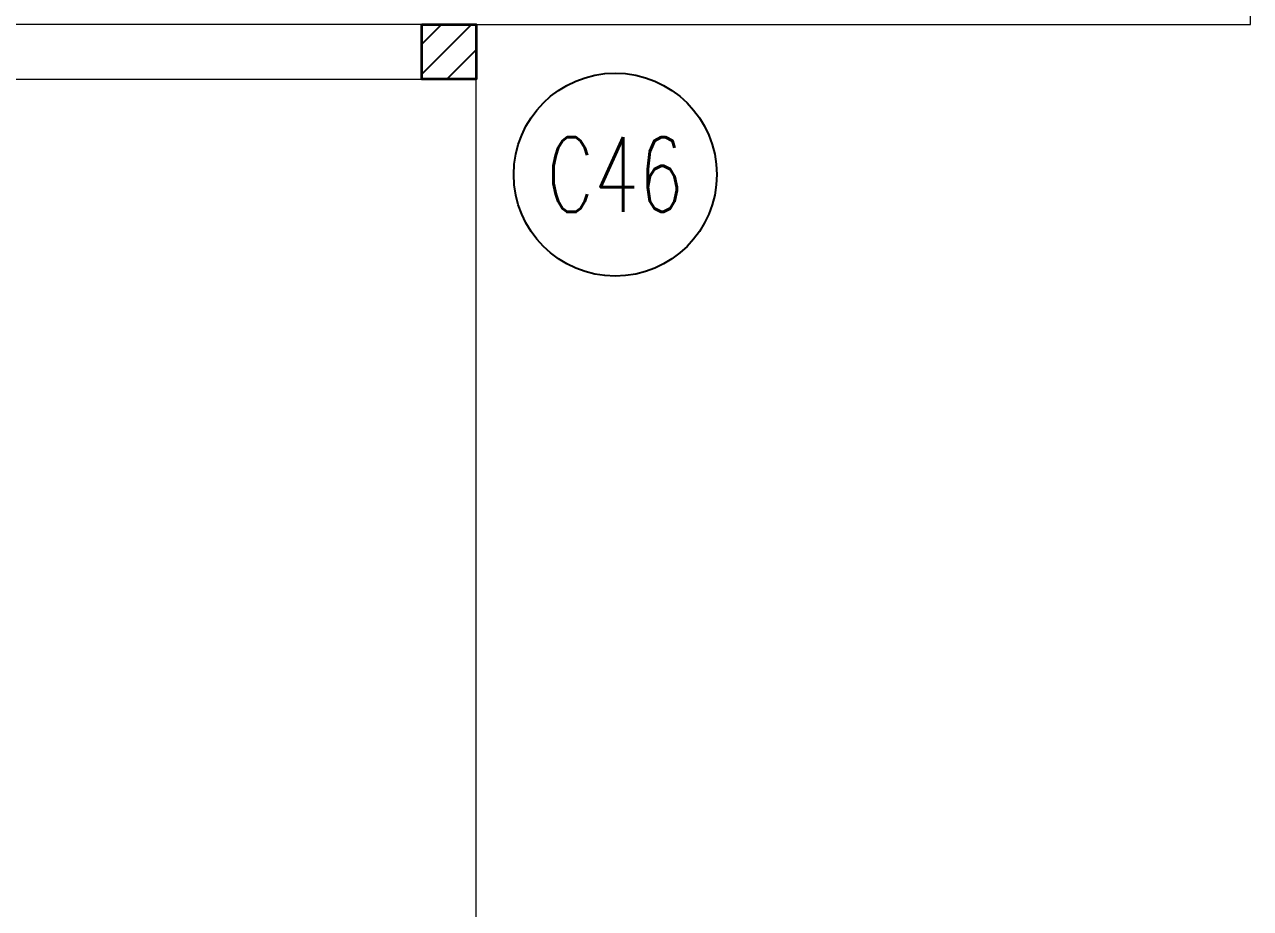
# Model space of a CAD drawing. Header units: inches. Extents: x 16106347 to 16308397, y -515360 to -420631.
# Drawn here: x 16164073 to 16168585, y -479631 to -476377 of the extents above; entities that cross this region are included whole.
import ezdxf
from ezdxf.enums import TextEntityAlignment as Align

# ---------------------------------------------------------------- set-up
doc = ezdxf.new("R2010")
doc.units = ezdxf.units.IN
doc.header["$LTSCALE"] = 1000
doc.header["$MEASUREMENT"] = 0
doc.linetypes.add('HIDDEN', pattern=[0.375, 0.25, -0.125])
for name, color, linetype in [('00', 252, 'Continuous'), ('S-COLUMN', 1, 'Continuous'), ('S-COLUMN CIRCLE', 9, 'Continuous'), ('S-COLUMN HATCH', 8, 'Continuous'), ('S-COLUMN NO', 2, 'Continuous')]:
    doc.layers.add(name, color=color, linetype=linetype)
for name, color, linetype, lineweight in [('col', 1, 'Continuous', 35), ('FLOORING', 251, 'Continuous', 20), ('HIDDEN', 253, 'HIDDEN', 9)]:
    doc.layers.add(name, color=color, linetype=linetype, lineweight=lineweight)
doc.styles.add('ROMANS', font='simplex.shx', dxfattribs={"width": 0.7})

# ---------------------------------------------------------------- blocks, each defined once
blk = doc.blocks.new('COLUMN')
at = {"layer": 'col', "elevation": 0}
blk.add_lwpolyline([(356750.57, -8358.63), (356758.57, -8358.63), (356758.57, -8366.67), (356750.57, -8366.67)], close=True, dxfattribs=at)
at = {"layer": 'HIDDEN', "color": 251, "elevation": 0}
blk.add_lwpolyline([(356750.57, -8358.63), (356614.56, -8358.64), (356614.56, -8366.68), (356750.57, -8366.67)], close=True, dxfattribs=at)
blk = doc.blocks.new('zw$8369')
at = {"layer": 'FLOORING', "color": 251, "elevation": 0}
blk.add_lwpolyline([(-1315.63, 245.01), (-1201.63, 245.01), (-1201.63, 485.01), (-949.63, 485.01), (-949.62, 245.01), (-835.62, 245.01), (-835.62, -98.86), (-835.62, -490.75), (-1315.63, -490.75), (-1315.63, 245.01)], dxfattribs=at)
at = {"layer": 'col', "color": 251, "rotation": 360}
blk.add_blockref('COLUMN', (-358074.19, 8603.64, 0), dxfattribs=at)

msp = doc.modelspace()

# ---------------------------------------------------------------- hatches: boundary and pattern name
at = {"layer": 'S-COLUMN HATCH'}
h = msp.add_hatch(dxfattribs=at)
h.set_pattern_fill('ANSI31', color=256, scale=625, angle=360, style=0)
h.set_pattern_definition([(45, (15424208.43, -513541.646), (-55.242717, 55.242717), [])])
h.paths.add_polyline_path([(16165535.2, -476376.9), (16165735.2, -476376.9), (16165735.2, -476577.9), (16165535.2, -476577.9)])

# ---------------------------------------------------------------- linework, layer by layer
at = {"layer": 'S-COLUMN', "ltscale": 5, "elevation": 0}
msp.add_lwpolyline([(16165535.2, -476376.9), (16165735.2, -476376.9), (16165735.2, -476577.9), (16165535.2, -476577.9)], close=True, dxfattribs=at)
at = {"layer": 'S-COLUMN CIRCLE'}
msp.add_circle((16166247.3, -476929.4, 0), 373.6, dxfattribs=at)

# ---------------------------------------------------------------- block references
at = {"layer": '00', "color": 1, "linetype": 'Continuous', "xscale": 25, "yscale": 25, "zscale": 25}
msp.add_blockref('zw$8369', (16198625.9, -482502.1, 0), dxfattribs=at)

# ---------------------------------------------------------------- texts
at = {"layer": 'S-COLUMN NO', "style": 'ROMANS', "width": 0.7}
msp.add_text('C46', height=275, dxfattribs=at).set_placement((16166247.3, -476929.4, 0), align=Align.MIDDLE)

doc.saveas('drawing.dxf')
